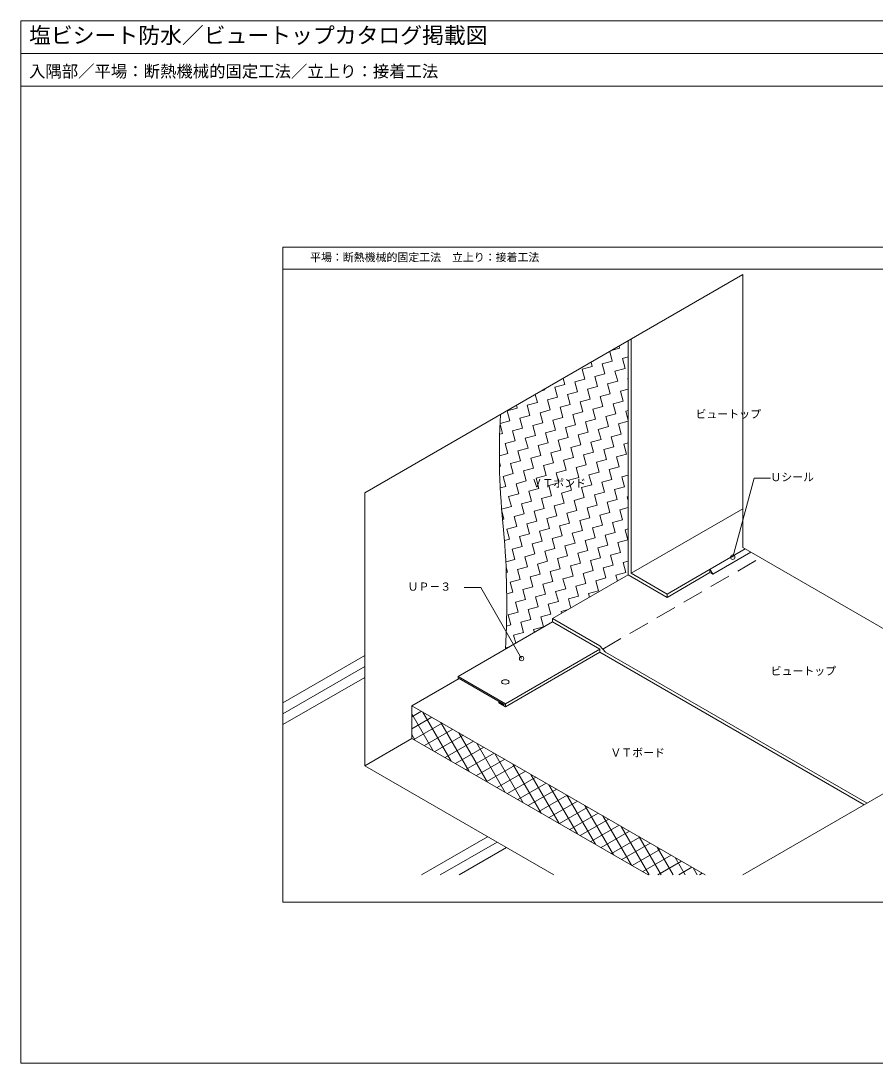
# Model space of a CAD drawing. Units: millimetres, scale not verified. Extents: x -1380 to 1380, y -955 to 955.
# Drawn here: x -1380 to 185, y -955 to 955 of the extents above; entities that cross this region are included whole.
import ezdxf
from ezdxf.enums import TextEntityAlignment as Align

# ---------------------------------------------------------------- set-up
doc = ezdxf.new("R2010")
doc.units = ezdxf.units.MM
doc.header["$LTSCALE"] = 3
doc.linetypes.add('USER1', pattern=[19.05, 12.7, -6.35])
for name, color, linetype, lineweight in [('0-0_0', 7, 'Continuous', 9), ('0-1_WAKU', 7, 'Continuous', 18), ('0-2_KUTAI', 3, 'Continuous', 18), ('0-3_BOUSUI', 1, 'Continuous', 18), ('0-4_MOJI', 7, 'Continuous', 18), ('0-5_HATCH', 9, 'Continuous', 18), ('0-8_KANAMONO', 4, 'Continuous', 18), ('0-9_dannnetu', 6, 'Continuous', 18)]:
    doc.layers.add(name, color=color, linetype=linetype, lineweight=lineweight)
doc.styles.add('ＭＳ ゴシック', font='')
doc.styles.get('ＭＳ ゴシック').set_extended_font_data('MS Gothic')

msp = doc.modelspace()

# ---------------------------------------------------------------- linework, layer by layer
at = {"layer": '0-0_0', "lineweight": 18}
for p, q in [((-1379.895, 895.073), (1380.105, 895.073)), ((-899.895, 500.073), (900.105, 500.073))]:
    msp.add_line(p, q, dxfattribs=at)
at = {"layer": '0-0_0'}
for p, q in [((-749.895, 90.073), (-57.074, 490.073)), ((-57.074, -9.927), (-57.074, 490.073)), ((-57.074, -9.927), (462.541, -309.927)), ((-57.074, -609.927), (462.541, -309.927))]:
    msp.add_line(p, q, dxfattribs=at)
at = {"layer": '0-0_0', "lineweight": 18}
msp.add_lwpolyline([(-899.895, -659.927), (900.105, -659.927), (900.105, 540.073), (-899.895, 540.073)], close=True, dxfattribs=at)
at = {"layer": '0-1_WAKU'}
for points in [[(1380.105, 835.073), (-1379.895, 835.073), (-1379.895, 955.073), (1380.105, 955.073)], [(-1379.895, -954.927), (1380.105, -954.927), (1380.105, 955.073), (-1379.895, 955.073)]]:
    msp.add_lwpolyline(points, close=True, dxfattribs=at)
at = {"layer": '0-2_KUTAI'}
for q in [(-749.895, 90.073), (-663.292, -359.927), (-403.485, -609.927)]:
    msp.add_line((-749.895, -409.927), q, dxfattribs=at)
at = {"layer": '0-3_BOUSUI'}
for p, q in [((-261.803, -57.327), (-57.074, 60.873)), ((-112.074, -58.881), (-42.179, -18.527)), ((-195.985, -101.327), (-117.27, -55.881))]:
    msp.add_line(p, q, dxfattribs=at)
at = {"layer": '0-3_BOUSUI', "linetype": 'USER1'}
msp.add_line((-313.764, -196.027), (-24.252, -28.877), dxfattribs=at)
at = {"layer": '0-3_BOUSUI'}
for points in [[(-195.985, -101.327), (-266.999, -60.327), (-266.999, 368.873)], [(-195.985, -95.327), (-261.803, -57.327), (-261.803, 371.873)], [(-195.985, -101.327), (-195.985, -95.327), (-52.571, -12.527)], [(-405.563, -146.327), (-405.563, -140.327), (-266.999, -60.327)], [(-405.563, -140.327), (-318.961, -190.327), (-308.568, -201.727), (170.69, -478.427)], [(-405.563, -146.327), (-318.961, -196.327), (-318.961, -201.727), (165.494, -481.427)]]:
    msp.add_lwpolyline(points, dxfattribs=at)
msp.add_lwpolyline([(-117.27, -49.881), (-117.27, -55.881), (-112.074, -58.881)], close=True, dxfattribs=at)
for centre, radius, start, end in [((766.34, 161.992), 1269.418, 176.7597, 186.32464), ((-1993.238, -108.954), 1503.613, 356.66874, 5.00216)]:
    msp.add_arc(centre, radius, start, end, dxfattribs=at)
at = {"layer": '0-4_MOJI'}
for p, q in [((-537.392, -83.577), (-567.392, -83.577)), ((-462.392, -213.48), (-537.392, -83.577))]:
    msp.add_line(p, q, dxfattribs=at)
msp.add_lwpolyline([(-75.394, -27.73), (-36.571, 117.159), (-6.571, 117.159)], dxfattribs=at)
for centre in [(-75.405, -27.711), (-462.403, -213.461)]:
    msp.add_circle(centre, 4, dxfattribs=at)
at = {"layer": '0-5_HATCH'}
for p, q in [((-296.214, 331.707), (-300.925, 349.286)), ((-298.078, 350.929), (-282.744, 355.038)), ((-282.744, 355.038), (-283.845, 359.147)), ((-333.016, 321.846), (-335.084, 329.564)), ((-314.615, 326.776), (-296.214, 331.707)), ((-309.685, 308.375), (-314.615, 326.776)), ((-277.814, 336.637), (-266.999, 339.535)), ((-272.883, 318.236), (-277.814, 336.637)), ((-351.417, 316.915), (-333.016, 321.846)), ((-346.487, 298.514), (-351.417, 316.915)), ((-328.086, 303.445), (-309.685, 308.375)), ((-291.284, 313.306), (-272.883, 318.236)), ((-286.353, 294.905), (-291.284, 313.306)), ((-401.689, 283.723), (-383.288, 288.653)), ((-383.288, 288.653), (-386.324, 299.981)), ((-364.887, 293.584), (-346.487, 298.514)), ((-359.957, 275.183), (-364.887, 293.584)), ((-323.155, 285.044), (-328.086, 303.445)), ((-304.754, 289.974), (-286.353, 294.905)), ((-299.824, 271.573), (-304.754, 289.974)), ((-267.952, 299.835), (-266.999, 300.091)), ((-266.999, 296.277), (-267.952, 299.835)), ((-433.56, 255.461), (-437.563, 270.398)), ((-425.563, 277.326), (-420.09, 278.792)), ((-420.09, 278.792), (-420.483, 280.259)), ((-396.759, 265.322), (-401.689, 283.723)), ((-378.358, 270.252), (-359.957, 275.183)), ((-373.427, 251.851), (-378.358, 270.252)), ((-341.556, 280.113), (-323.155, 285.044)), ((-336.626, 261.712), (-341.556, 280.113)), ((-318.225, 266.643), (-299.824, 271.573)), ((-281.423, 276.504), (-266.999, 280.369)), ((-276.492, 258.103), (-281.423, 276.504)), ((-470.362, 245.6), (-471.722, 250.676)), ((-451.961, 250.53), (-433.56, 255.461)), ((-447.031, 232.129), (-451.961, 250.53)), ((-415.16, 260.391), (-396.759, 265.322)), ((-410.229, 241.99), (-415.16, 260.391)), ((-391.828, 246.921), (-373.427, 251.851)), ((-355.026, 256.782), (-336.626, 261.712)), ((-350.096, 238.381), (-355.026, 256.782)), ((-313.294, 248.242), (-318.225, 266.643)), ((-294.893, 253.173), (-276.492, 258.103)), ((-289.963, 234.772), (-294.893, 253.173)), ((-488.763, 240.669), (-470.362, 245.6)), ((-483.833, 222.268), (-488.763, 240.669)), ((-465.432, 227.199), (-447.031, 232.129)), ((-428.63, 237.06), (-410.229, 241.99)), ((-423.699, 218.659), (-428.63, 237.06)), ((-386.898, 228.52), (-391.828, 246.921)), ((-368.497, 233.451), (-350.096, 238.381)), ((-363.566, 215.05), (-368.497, 233.451)), ((-331.695, 243.312), (-313.294, 248.242)), ((-326.765, 224.911), (-331.695, 243.312)), ((-308.364, 229.841), (-289.963, 234.772)), ((-303.433, 211.44), (-308.364, 229.841)), ((-271.562, 239.702), (-266.999, 240.925)), ((-266.999, 222.673), (-271.562, 239.702)), ((-497.303, 198.937), (-501.921, 216.171)), ((-501.866, 217.436), (-483.833, 222.268)), ((-460.501, 208.798), (-465.432, 227.199)), ((-442.1, 213.729), (-423.699, 218.659)), ((-437.17, 195.328), (-442.1, 213.729)), ((-405.299, 223.59), (-386.898, 228.52)), ((-400.368, 205.189), (-405.299, 223.59)), ((-381.967, 210.119), (-363.566, 215.05)), ((-377.037, 191.718), (-381.967, 210.119)), ((-345.165, 219.98), (-326.765, 224.911)), ((-340.235, 201.579), (-345.165, 219.98)), ((-321.834, 206.51), (-303.433, 211.44)), ((-285.032, 216.371), (-266.999, 221.203)), ((-280.102, 197.97), (-285.032, 216.371)), ((-502.58, 197.523), (-497.303, 198.937)), ((-478.902, 203.868), (-460.501, 208.798)), ((-473.972, 185.467), (-478.902, 203.868)), ((-455.571, 190.397), (-437.17, 195.328)), ((-418.769, 200.258), (-400.368, 205.189)), ((-413.838, 181.857), (-418.769, 200.258)), ((-395.438, 186.788), (-377.037, 191.718)), ((-358.636, 196.649), (-340.235, 201.579)), ((-353.705, 178.248), (-358.636, 196.649)), ((-316.904, 188.109), (-321.834, 206.51)), ((-298.503, 193.039), (-280.102, 197.97)), ((-293.572, 174.639), (-298.503, 193.039)), ((-492.373, 180.536), (-473.972, 185.467)), ((-487.442, 162.135), (-492.373, 180.536)), ((-469.041, 167.066), (-450.64, 171.996)), ((-450.64, 171.996), (-455.571, 190.397)), ((-432.239, 176.927), (-413.838, 181.857)), ((-427.309, 158.526), (-432.239, 176.927)), ((-390.507, 168.387), (-395.438, 186.788)), ((-372.106, 173.317), (-353.705, 178.248)), ((-367.176, 154.917), (-372.106, 173.317)), ((-335.304, 183.178), (-316.904, 188.109)), ((-330.374, 164.778), (-335.304, 183.178)), ((-311.973, 169.708), (-293.572, 174.639)), ((-275.171, 179.569), (-266.999, 181.759)), ((-270.241, 161.168), (-275.171, 179.569)), ((-503.071, 157.947), (-487.442, 162.135)), ((-464.111, 148.665), (-469.041, 167.066)), ((-445.71, 153.595), (-427.309, 158.526)), ((-440.779, 135.195), (-445.71, 153.595)), ((-408.908, 163.456), (-390.507, 168.387)), ((-403.977, 145.056), (-408.908, 163.456)), ((-385.577, 149.986), (-367.176, 154.917)), ((-348.775, 159.847), (-330.374, 164.778)), ((-343.844, 141.446), (-348.775, 159.847)), ((-307.043, 151.307), (-311.973, 169.708)), ((-288.642, 156.238), (-270.241, 161.168)), ((-283.711, 137.837), (-288.642, 156.238)), ((-500.912, 138.804), (-502.983, 146.533)), ((-502.856, 138.283), (-500.912, 138.804)), ((-482.512, 143.734), (-464.111, 148.665)), ((-477.581, 125.334), (-482.512, 143.734)), ((-459.18, 130.264), (-440.779, 135.195)), ((-422.378, 140.125), (-403.977, 145.056)), ((-417.448, 121.724), (-422.378, 140.125)), ((-380.646, 131.585), (-385.577, 149.986)), ((-362.245, 136.516), (-343.844, 141.446)), ((-357.315, 118.115), (-362.245, 136.516)), ((-325.443, 146.377), (-307.043, 151.307)), ((-320.513, 127.976), (-325.443, 146.377)), ((-302.112, 132.906), (-283.711, 137.837)), ((-495.982, 120.403), (-477.581, 125.334)), ((-491.051, 102.002), (-495.982, 120.403)), ((-454.25, 111.863), (-459.18, 130.264)), ((-435.849, 116.794), (-417.448, 121.724)), ((-430.918, 98.393), (-435.849, 116.794)), ((-399.047, 126.655), (-380.646, 131.585)), ((-394.116, 108.254), (-399.047, 126.655)), ((-375.716, 113.184), (-357.315, 118.115)), ((-338.914, 123.045), (-320.513, 127.976)), ((-333.983, 104.644), (-338.914, 123.045)), ((-297.182, 114.505), (-302.112, 132.906)), ((-278.781, 119.436), (-266.999, 122.593)), ((-273.85, 101.035), (-278.781, 119.436)), ((-501.523, 99.196), (-491.051, 102.002)), ((-472.651, 106.933), (-454.25, 111.863)), ((-467.72, 88.532), (-472.651, 106.933)), ((-449.319, 93.462), (-430.918, 98.393)), ((-412.517, 103.323), (-394.116, 108.254)), ((-407.587, 84.922), (-412.517, 103.323)), ((-370.785, 94.783), (-375.716, 113.184)), ((-352.384, 99.714), (-333.983, 104.644)), ((-347.454, 81.313), (-352.384, 99.714)), ((-315.582, 109.575), (-297.182, 114.505)), ((-310.652, 91.174), (-315.582, 109.575)), ((-292.251, 96.105), (-273.85, 101.035)), ((-287.321, 77.704), (-292.251, 96.105)), ((-486.121, 83.601), (-467.72, 88.532)), ((-481.19, 65.2), (-486.121, 83.601)), ((-444.389, 75.061), (-449.319, 93.462)), ((-425.988, 79.992), (-407.587, 84.922)), ((-421.057, 61.591), (-425.988, 79.992)), ((-389.186, 89.853), (-370.785, 94.783)), ((-384.255, 71.452), (-389.186, 89.853)), ((-365.855, 76.382), (-347.454, 81.313)), ((-329.053, 86.244), (-310.652, 91.174)), ((-324.122, 67.843), (-329.053, 86.244)), ((-305.721, 72.773), (-287.321, 77.704)), ((-268.92, 82.634), (-266.999, 83.149)), ((-266.999, 75.466), (-268.92, 82.634)), ((-499.008, 60.426), (-481.19, 65.2)), ((-462.79, 70.131), (-444.389, 75.061)), ((-457.859, 51.73), (-462.79, 70.131)), ((-439.458, 56.66), (-421.057, 61.591)), ((-402.656, 66.521), (-384.255, 71.452)), ((-397.726, 48.121), (-402.656, 66.521)), ((-379.325, 53.051), (-360.924, 57.982)), ((-360.924, 57.982), (-365.855, 76.382)), ((-342.523, 62.912), (-324.122, 67.843)), ((-337.593, 44.511), (-342.523, 62.912)), ((-300.791, 54.372), (-305.721, 72.773)), ((-282.39, 59.303), (-266.999, 63.427)), ((-277.46, 40.902), (-282.39, 59.303)), ((-494.661, 41.869), (-498.734, 57.071)), ((-497.314, 41.158), (-494.661, 41.869)), ((-476.26, 46.799), (-457.859, 51.73)), ((-471.329, 28.399), (-476.26, 46.799)), ((-452.928, 33.329), (-434.528, 38.26)), ((-434.528, 38.26), (-439.458, 56.66)), ((-416.127, 43.19), (-397.726, 48.121)), ((-411.196, 24.789), (-416.127, 43.19)), ((-374.394, 34.65), (-379.325, 53.051)), ((-355.994, 39.581), (-337.593, 44.511)), ((-351.063, 21.18), (-355.994, 39.581)), ((-319.192, 49.442), (-300.791, 54.372)), ((-314.261, 31.041), (-319.192, 49.442)), ((-295.86, 35.971), (-277.46, 40.902)), ((-489.73, 23.468), (-471.329, 28.399)), ((-484.8, 5.067), (-489.73, 23.468)), ((-447.998, 14.928), (-452.928, 33.329)), ((-429.597, 19.859), (-411.196, 24.789)), ((-424.667, 1.458), (-429.597, 19.859)), ((-392.795, 29.72), (-374.394, 34.65)), ((-387.865, 11.319), (-392.795, 29.72)), ((-369.464, 16.249), (-351.063, 21.18)), ((-332.662, 26.11), (-314.261, 31.041)), ((-327.732, 7.709), (-332.662, 26.11)), ((-290.93, 17.57), (-295.86, 35.971)), ((-272.529, 22.501), (-266.999, 23.983)), ((-267.599, 4.1), (-272.529, 22.501)), ((-493.773, 2.663), (-484.8, 5.067)), ((-466.399, 9.998), (-447.998, 14.928)), ((-461.468, -8.403), (-466.399, 9.998)), ((-443.067, -3.473), (-424.667, 1.458)), ((-406.266, 6.388), (-387.865, 11.319)), ((-401.335, -12.013), (-406.266, 6.388)), ((-364.533, -2.152), (-369.464, 16.249)), ((-346.133, 2.779), (-327.732, 7.709)), ((-341.202, -15.622), (-346.133, 2.779)), ((-309.331, 12.64), (-290.93, 17.57)), ((-304.4, -5.761), (-309.331, 12.64)), ((-285.999, -0.83), (-267.599, 4.1)), ((-479.869, -13.334), (-461.468, -8.403)), ((-474.939, -31.735), (-479.869, -13.334)), ((-438.137, -21.874), (-443.067, -3.473)), ((-419.736, -16.943), (-401.335, -12.013)), ((-414.806, -35.344), (-419.736, -16.943)), ((-382.934, -7.082), (-364.533, -2.152)), ((-378.004, -25.483), (-382.934, -7.082)), ((-359.603, -20.552), (-341.202, -15.622)), ((-322.801, -10.691), (-304.4, -5.761)), ((-317.871, -29.092), (-322.801, -10.691)), ((-281.069, -19.231), (-285.999, -0.83)), ((-491.389, -36.142), (-474.939, -31.735)), ((-456.538, -26.804), (-438.137, -21.874)), ((-451.607, -45.205), (-456.538, -26.804)), ((-433.206, -40.274), (-414.806, -35.344)), ((-396.405, -30.413), (-378.004, -25.483)), ((-391.474, -48.814), (-396.405, -30.413)), ((-354.672, -38.953), (-359.603, -20.552)), ((-336.272, -34.023), (-317.871, -29.092)), ((-331.341, -52.424), (-336.272, -34.023)), ((-299.47, -24.162), (-281.069, -19.231)), ((-294.539, -42.563), (-299.47, -24.162)), ((-276.138, -37.632), (-266.999, -35.183)), ((-271.208, -56.033), (-276.138, -37.632)), ((-488.409, -55.066), (-490.963, -45.535)), ((-490.57, -55.645), (-488.409, -55.066)), ((-470.008, -50.135), (-451.607, -45.205)), ((-465.078, -68.536), (-470.008, -50.135)), ((-428.276, -58.675), (-433.206, -40.274)), ((-409.875, -53.745), (-391.474, -48.814)), ((-404.945, -72.146), (-409.875, -53.745)), ((-373.073, -43.884), (-354.672, -38.953)), ((-368.143, -62.285), (-373.073, -43.884)), ((-349.742, -57.354), (-331.341, -52.424)), ((-312.94, -47.493), (-294.539, -42.563)), ((-308.01, -65.894), (-312.94, -47.493)), ((-289.609, -60.964), (-271.208, -56.033)), ((-483.479, -73.467), (-465.078, -68.536)), ((-478.548, -91.868), (-483.479, -73.467)), ((-446.677, -63.606), (-428.276, -58.675)), ((-441.746, -82.007), (-446.677, -63.606)), ((-423.345, -77.076), (-404.945, -72.146)), ((-386.544, -67.215), (-368.143, -62.285)), ((-381.613, -85.616), (-386.544, -67.215)), ((-363.212, -80.686), (-344.811, -75.755)), ((-344.811, -75.755), (-349.742, -57.354)), ((-326.411, -70.825), (-308.01, -65.894)), ((-321.48, -89.225), (-326.411, -70.825)), ((-286.727, -71.717), (-289.609, -60.964)), ((-489.691, -94.853), (-478.548, -91.868)), ((-460.147, -86.937), (-441.746, -82.007)), ((-455.217, -105.338), (-460.147, -86.937)), ((-436.816, -100.408), (-418.415, -95.477)), ((-418.415, -95.477), (-423.345, -77.076)), ((-400.014, -90.547), (-381.613, -85.616)), ((-395.084, -108.947), (-400.014, -90.547)), ((-358.282, -99.086), (-363.212, -80.686)), ((-339.881, -94.156), (-321.48, -89.225)), ((-337.967, -101.3), (-339.881, -94.156)), ((-473.618, -110.269), (-455.217, -105.338)), ((-468.687, -128.67), (-473.618, -110.269)), ((-431.885, -118.809), (-436.816, -100.408)), ((-413.484, -113.878), (-395.084, -108.947)), ((-408.554, -132.279), (-413.484, -113.878)), ((-376.683, -104.017), (-358.282, -99.086)), ((-372.126, -121.022), (-376.683, -104.017)), ((-487.088, -133.6), (-468.687, -128.67)), ((-482.158, -152.001), (-487.088, -133.6)), ((-450.286, -123.739), (-431.885, -118.809)), ((-445.356, -142.14), (-450.286, -123.739)), ((-426.955, -137.209), (-408.554, -132.279)), ((-390.153, -127.348), (-376.96, -123.813)), ((-389.206, -130.883), (-390.153, -127.348)), ((-490.305, -154.184), (-482.158, -152.001)), ((-463.757, -147.07), (-445.356, -142.14)), ((-458.826, -165.471), (-463.757, -147.07)), ((-422.024, -155.61), (-426.955, -137.209)), ((-477.227, -170.402), (-458.826, -165.471)), ((-473.212, -185.385), (-477.227, -170.402)), ((-440.425, -160.541), (-422.024, -155.61)), ((-439.053, -165.663), (-440.425, -160.541)), ((-899.895, -294.65), (-749.895, -208.047)), ((-490.697, -193.733), (-485.053, -192.221)), ((-490.292, -195.246), (-490.697, -193.733)), ((-899.895, -314.65), (-749.895, -228.047)), ((-899.895, -334.65), (-749.895, -248.047)), ((-663.292, -320.18), (-645.752, -310.054)), ((-624.242, -382.473), (-663.292, -314.836)), ((-663.292, -342.178), (-626.702, -321.052)), ((-591.246, -401.523), (-643.208, -311.523)), ((-659.614, -362.051), (-607.652, -332.051)), ((-640.564, -373.049), (-588.602, -343.049)), ((-558.251, -420.573), (-610.212, -330.573)), ((-657.237, -363.423), (-663.292, -352.936)), ((-621.514, -384.048), (-569.552, -354.048)), ((-525.255, -439.623), (-577.217, -349.623)), ((-602.464, -395.046), (-550.502, -365.046)), ((-583.414, -406.045), (-531.452, -376.045)), ((-492.259, -458.673), (-544.221, -368.673)), ((-564.364, -417.043), (-512.402, -387.043)), ((-545.314, -428.042), (-493.352, -398.042)), ((-459.264, -477.723), (-511.225, -387.723)), ((-526.264, -439.041), (-474.302, -409.041)), ((-507.214, -450.039), (-455.252, -420.039)), ((-426.268, -496.773), (-478.23, -406.773)), ((-488.164, -461.038), (-436.202, -431.038)), ((-393.273, -515.823), (-445.234, -425.823)), ((-469.114, -472.036), (-417.152, -442.036)), ((-450.064, -483.035), (-398.102, -453.035)), ((-360.277, -534.873), (-412.239, -444.873)), ((-431.014, -494.033), (-379.052, -464.033)), ((-411.964, -505.032), (-360.002, -475.032)), ((-327.282, -553.923), (-379.243, -463.923)), ((-392.914, -516.03), (-340.952, -486.03)), ((-294.286, -572.973), (-346.248, -482.973)), ((-373.864, -527.029), (-321.902, -497.029)), ((-354.814, -538.027), (-302.852, -508.027)), ((-261.29, -592.023), (-313.252, -502.023)), ((-335.764, -549.026), (-283.802, -519.026)), ((-316.714, -560.024), (-264.752, -530.024)), ((-228.956, -609.927), (-280.256, -521.073)), ((-645.972, -609.927), (-524.728, -539.927)), ((-611.331, -609.927), (-507.408, -549.927)), ((-297.664, -571.023), (-245.702, -541.023)), ((-278.614, -582.021), (-226.652, -552.021)), ((-206.959, -609.927), (-247.261, -540.123)), ((-576.69, -609.927), (-490.087, -559.927)), ((-259.564, -593.02), (-207.602, -563.02)), ((-184.962, -609.927), (-214.265, -559.173)), ((-240.514, -604.018), (-188.552, -574.018)), ((-212.648, -609.927), (-169.502, -585.017)), ((-162.965, -609.927), (-181.27, -578.223)), ((-174.548, -609.927), (-150.452, -596.015)), ((-140.968, -609.927), (-148.274, -597.273)), ((-136.448, -609.927), (-131.402, -607.014))]:
    msp.add_line(p, q, dxfattribs=at)
at = {"layer": '0-8_KANAMONO'}
for p, q in [((-578.768, -246.327), (-405.563, -146.327)), ((-492.166, -296.327), (-318.961, -196.327)), ((-492.166, -301.727), (-318.961, -201.727))]:
    msp.add_line(p, q, dxfattribs=at)
msp.add_lwpolyline([(-576.69, -249.927), (-494.244, -297.527), (-494.244, -298.127), (-504.29, -292.327), (-504.29, -294.727), (-492.166, -301.727), (-492.166, -296.327), (-578.768, -246.327), (-578.768, -251.127)], dxfattribs=at)
msp.add_ellipse((-492.166, -256.327), major_axis=(7.104, 0), ratio=0.57735, dxfattribs=at)
at = {"layer": '0-9_dannnetu'}
for p, q in [((-663.292, -299.927), (-126.356, -609.927)), ((-663.292, -359.927), (-230.28, -609.927))]:
    msp.add_line(p, q, dxfattribs=at)
msp.add_lwpolyline([(-663.292, -359.927), (-663.292, -299.927), (-576.69, -249.927)], dxfattribs=at)

# ---------------------------------------------------------------- texts
at = {"layer": '0-1_WAKU', "style": 'ＭＳ ゴシック'}
for s, height, p in [('塩ビシート防水／ビュートップカタログ掲載図', 29.33, (-1364.895, 905.073)), ('入隅部／平場：断熱機械的固定工法／立上り：接着工法', 21.99, (-1364.895, 845.073))]:
    msp.add_text(s, height=height, dxfattribs=at).set_placement(p, align=Align.BOTTOM_LEFT)
at = {"layer": '0-4_MOJI', "style": 'ＭＳ ゴシック'}
for s, p in [('平場：断熱機械的固定工法\u3000立上り：接着工法', (-849.895, 510.073)), ('ビュートップ', (-143.741, 222.616)), ('ＶＴボンド', (-444.402, 96.089)), ('Ｕシール', (-6.571, 107.159)), ('ＵＰ－３', (-671.351, -93.577)), ('ビュートップ', (-6.102, -248.115)), ('ＶＴボード', (-299.764, -397.781))]:
    msp.add_text(s, height=14.66, dxfattribs=at).set_placement(p, align=Align.BOTTOM_LEFT)

doc.saveas('drawing.dxf')
